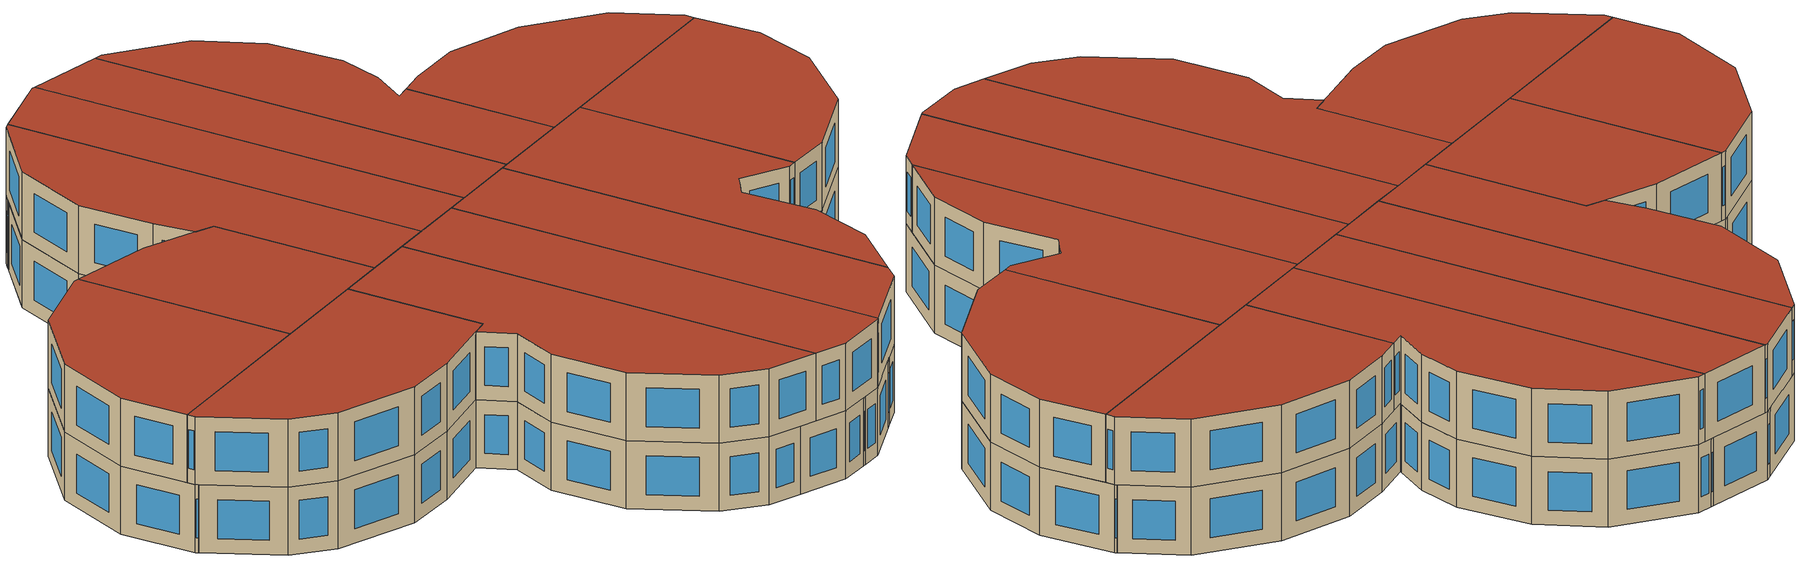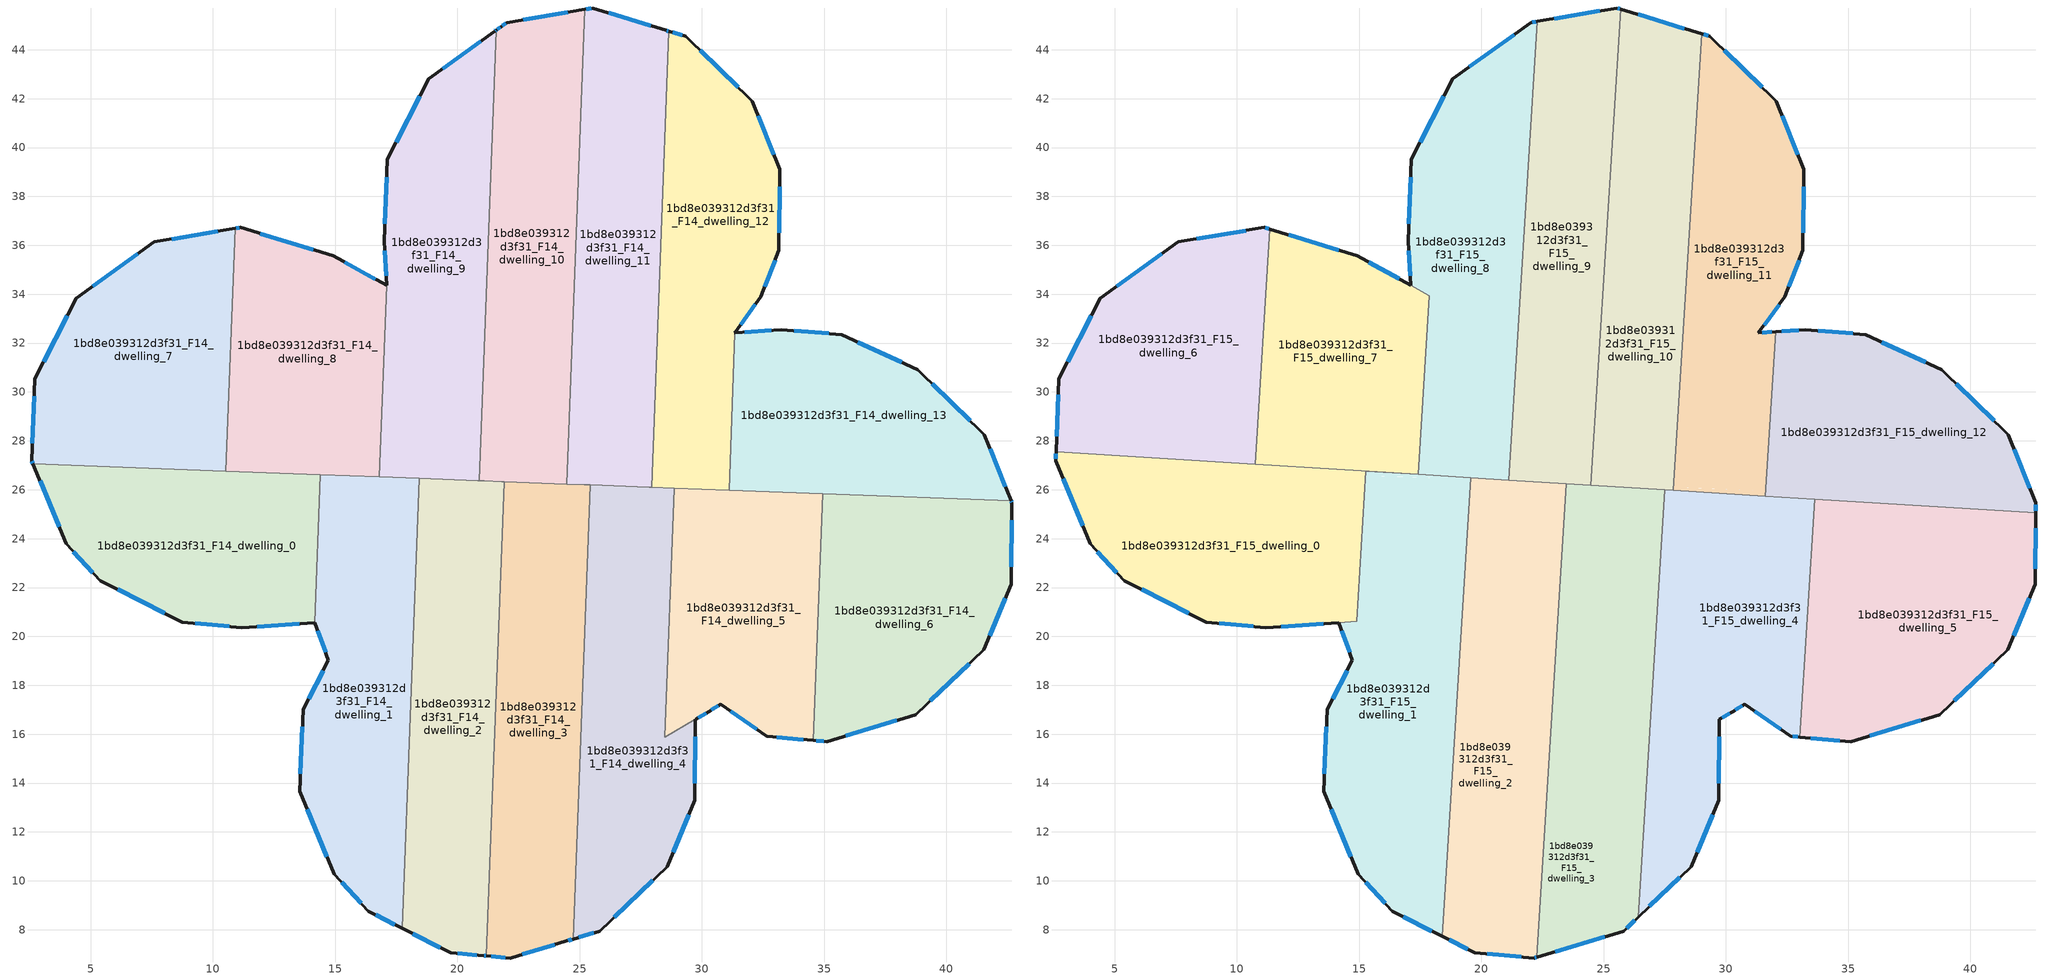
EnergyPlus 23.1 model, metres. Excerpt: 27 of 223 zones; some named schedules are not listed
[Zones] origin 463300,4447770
1bd8e039312d3f31_F14_dwelling_0
 floor to 1bd8e039312d3f31_F13_dwelling_0 (EU_floor_Construction): 14.39,26.62 14.16,20.57 11.18,20.36 8.75,20.58 5.39,22.29 4,23.79 2.64,27.06 z42
 wall outside (EU_wall_Construction): 2.64,27.06 4,23.79 5.39,22.29 8.75,20.58 11.18,20.36 14.16,20.57 z42:45
 wall to 1bd8e039312d3f31_F14_dwelling_7 (EU_wall_Construction): 10.53,26.76 2.64,27.06 z42:45
 wall to 1bd8e039312d3f31_F14_dwelling_1 (EU_wall_Construction): 14.16,20.57 14.39,26.62 z42:45
 wall to 1bd8e039312d3f31_F14_dwelling_8 (EU_wall_Construction): 14.39,26.62 10.53,26.76 z42:45
 window (EU_Window_Construction): 4.29,23.47 5.09,22.61 / 2.93,26.36 3.71,24.49 / 11.82,20.4 13.53,20.52 / 9.27,20.54 10.66,20.41 / 6.11,21.92 8.03,20.95 z42.64:44.36
1bd8e039312d3f31_F14_dwelling_1
 floor to 1bd8e039312d3f31_F13_dwelling_1 (EU_floor_Construction): 18.44,26.46 17.74,8.06 16.36,8.76 14.97,10.26 13.55,13.66 13.69,17.02 14.73,19.03 14.16,20.57 14.39,26.62 z42
 wall outside (EU_wall_Construction): 14.16,20.57 14.73,19.03 13.69,17.02 13.55,13.66 14.97,10.26 16.36,8.76 17.74,8.06 z42:45
 wall to 1bd8e039312d3f31_F14_dwelling_2 (EU_wall_Construction): 17.74,8.06 18.44,26.46 z42:45
 wall to 1bd8e039312d3f31_F14_dwelling_8 (EU_wall_Construction): 16.81,26.52 14.39,26.62 z42:45
 wall to 1bd8e039312d3f31_F14_dwelling_9 (EU_wall_Construction): 18.44,26.46 16.81,26.52 z42:45
 window (EU_Window_Construction): 14.28,20.24 14.61,19.36 / 16.66,8.61 17.45,8.21 / 15.27,9.94 16.06,9.08 / 13.85,12.93 14.66,10.99 / 13.66,16.3 13.58,14.38 / 14.5,18.6 13.91,17.45 z42.64:44.36
1bd8e039312d3f31_F14_dwelling_10
 floor to 1bd8e039312d3f31_F13_dwelling_10 (EU_floor_Construction): 25.21,45.65 24.47,26.23 21.09,26.36 20.89,26.37 21.59,44.8 21.79,44.95 22.02,45.12 z42
 wall outside (EU_wall_Construction): 25.21,45.65 22.02,45.12 21.79,44.95 21.59,44.8 z42:45
 wall to 1bd8e039312d3f31_F14_dwelling_11 (EU_wall_Construction): 24.47,26.23 25.21,45.65 z42:45
 wall to 1bd8e039312d3f31_F14_dwelling_9 (EU_wall_Construction): 21.59,44.8 20.89,26.37 z42:45
 wall to 1bd8e039312d3f31_F14_dwelling_3 (EU_wall_Construction): 21.92,26.33 24.47,26.23 z42:45
 wall to 1bd8e039312d3f31_F14_dwelling_2 (EU_wall_Construction): 20.89,26.37 21.09,26.36 21.82,26.33 21.92,26.33 z42:45
 window (EU_Window_Construction): 21.97,45.08 21.84,44.98 / 24.52,45.54 22.7,45.23 / 21.75,44.92 21.63,44.83 z42.64:44.36
 ceiling adiabatic (EU_roof_Construction): 24.47,26.23 25.21,45.65 22.29,45.16 21.12,26.4 20.89,26.41 22.59,26.31 21.92,26.33 21.87,26.33 z45
1bd8e039312d3f31_F14_dwelling_11
 floor to 1bd8e039312d3f31_F13_dwelling_11 (EU_floor_Construction): 28.55,44.79 28.65,44.76 27.95,26.1 27.85,26.11 24.47,26.23 25.21,45.65 25.54,45.71 z42
 wall outside (EU_wall_Construction): 28.65,44.76 28.55,44.79 25.54,45.71 25.21,45.65 z42:45
 wall to 1bd8e039312d3f31_F14_dwelling_12 (EU_wall_Construction): 27.95,26.1 28.65,44.76 z42:45
 wall to 1bd8e039312d3f31_F14_dwelling_4 (EU_wall_Construction): 25.43,26.2 27.85,26.11 27.95,26.1 z42:45
 wall to 1bd8e039312d3f31_F14_dwelling_3 (EU_wall_Construction): 24.47,26.23 25.18,26.21 25.43,26.2 z42:45
 window (EU_Window_Construction): 25.47,45.7 25.28,45.66 / 27.91,44.99 26.19,45.51 / 28.63,44.77 28.57,44.78 z42.64:44.36
1bd8e039312d3f31_F14_dwelling_12
 floor to 1bd8e039312d3f31_F13_dwelling_12 (EU_floor_Construction): 32.07,41.9 33.19,39.11 33.16,35.79 32.41,33.89 31.36,32.45 31.34,32.42 31.36,32.42 31.11,25.98 27.95,26.1 28.65,44.76 29.35,44.55 z42
 wall outside (EU_wall_Construction): 31.34,32.42 31.36,32.45 32.41,33.89 33.16,35.79 33.19,39.11 32.07,41.9 29.35,44.55 28.65,44.76 / 31.34,32.42 31.36,32.42 z42:45
 wall to 1bd8e039312d3f31_F14_dwelling_13 (EU_wall_Construction): 31.11,25.98 31.36,32.42 z42:45
 wall to 1bd8e039312d3f31_F14_dwelling_5 (EU_wall_Construction): 28.87,26.07 31.11,25.98 z42:45
 wall to 1bd8e039312d3f31_F14_dwelling_4 (EU_wall_Construction): 27.95,26.1 28.87,26.07 z42:45
 window (EU_Window_Construction): 32.57,34.3 33,35.38 / 31.58,32.76 32.19,33.58 / 29.2,44.59 28.8,44.71 / 31.49,42.47 29.93,43.98 / 32.95,39.71 32.31,41.31 / 33.16,36.5 33.18,38.4 z42.64:44.36
1bd8e039312d3f31_F14_dwelling_13
 floor to 1bd8e039312d3f31_F13_dwelling_13 (EU_floor_Construction): 38.84,30.9 41.57,28.26 42.65,25.55 31.11,25.98 31.36,32.42 33.25,32.55 35.72,32.35 z42
 wall outside (EU_wall_Construction): 42.65,25.55 41.57,28.26 38.84,30.9 35.72,32.35 33.25,32.55 31.36,32.42 z42:45
 wall to 1bd8e039312d3f31_F14_dwelling_6 (EU_wall_Construction): 34.94,25.84 42.65,25.55 z42:45
 wall to 1bd8e039312d3f31_F14_dwelling_5 (EU_wall_Construction): 31.11,25.98 34.94,25.84 z42:45
 window (EU_Window_Construction): 40.98,28.83 39.43,30.34 / 42.42,26.13 41.8,27.68 / 32.85,32.52 31.76,32.45 / 35.19,32.39 33.78,32.51 / 38.18,31.21 36.39,32.04 z42.64:44.36
1bd8e039312d3f31_F14_dwelling_2
 floor to 1bd8e039312d3f31_F13_dwelling_2 (EU_floor_Construction): 21.92,26.33 21.19,6.93 21.09,6.94 19.73,7.05 17.74,8.06 18.44,26.46 21.82,26.33 z42
 wall outside (EU_wall_Construction): 17.74,8.06 19.73,7.05 21.09,6.94 21.19,6.93 z42:45
 wall to 1bd8e039312d3f31_F14_dwelling_3 (EU_wall_Construction): 21.19,6.93 21.92,26.33 z42:45
 wall to 1bd8e039312d3f31_F14_dwelling_9 (EU_wall_Construction): 20.89,26.37 20.84,26.37 18.44,26.46 z42:45
 window (EU_Window_Construction): 20.02,7.03 20.8,6.96 / 18.17,7.84 19.3,7.27 / 21.11,6.93 21.17,6.93 z42.64:44.36
1bd8e039312d3f31_F14_dwelling_3
 floor to 1bd8e039312d3f31_F13_dwelling_3 (EU_floor_Construction): 25.43,26.2 24.73,7.62 24.48,7.54 22.16,6.84 21.19,6.93 21.92,26.33 25.18,26.21 z42
 wall outside (EU_wall_Construction): 21.19,6.93 22.16,6.84 24.48,7.54 24.73,7.62 z42:45
 wall to 1bd8e039312d3f31_F14_dwelling_4 (EU_wall_Construction): 24.73,7.62 25.43,26.2 z42:45
 window (EU_Window_Construction): 24.53,7.56 24.68,7.6 / 22.66,6.99 23.98,7.39 / 21.4,6.91 21.95,6.86 z42.64:44.36
1bd8e039312d3f31_F14_dwelling_4
 floor to 1bd8e039312d3f31_F13_dwelling_4 (EU_floor_Construction): 28.87,26.07 28.48,15.88 29.75,16.61 29.71,13.29 28.59,10.58 25.82,7.95 24.73,7.62 25.43,26.2 z42
 wall outside (EU_wall_Construction): 24.73,7.62 25.82,7.95 28.59,10.58 29.71,13.29 29.74,16.61 z42:45
 wall to 1bd8e039312d3f31_F14_dwelling_5 (EU_wall_Construction): 29.74,16.61 28.48,15.88 28.87,26.07 z42:45
 window (EU_Window_Construction): 29.72,14 29.73,15.9 / 28.83,11.16 29.47,12.71 / 26.41,8.51 28,10.02 / 24.97,7.69 25.59,7.88 z42.64:44.36
1bd8e039312d3f31_F14_dwelling_5
 floor to 1bd8e039312d3f31_F13_dwelling_5 (EU_floor_Construction): 34.94,25.84 34.56,15.74 32.66,15.92 30.78,17.22 30.29,16.93 29.75,16.61 28.48,15.88 28.87,26.07 z42
 wall outside (EU_wall_Construction): 29.75,16.61 30.29,16.93 30.78,17.22 32.66,15.92 34.56,15.74 z42:45
 wall to 1bd8e039312d3f31_F14_dwelling_6 (EU_wall_Construction): 34.56,15.74 34.94,25.84 z42:45
 window (EU_Window_Construction): 33.07,15.88 34.15,15.78 / 31.19,16.94 32.26,16.2 / 30.4,16.99 30.68,17.16 / 29.86,16.68 30.17,16.86 z42.64:44.36
1bd8e039312d3f31_F14_dwelling_6
 floor to 1bd8e039312d3f31_F13_dwelling_6 (EU_floor_Construction): 42.65,25.55 42.68,25.47 42.65,22.14 41.53,19.45 38.76,16.8 35.1,15.69 34.56,15.74 34.94,25.84 z42
 wall outside (EU_wall_Construction): 34.56,15.74 35.1,15.69 38.76,16.8 41.53,19.45 42.65,22.14 42.68,25.47 42.65,25.55 z42:45
 window (EU_Window_Construction): 41.77,20.02 42.41,21.56 / 39.35,17.36 40.94,18.88 / 35.89,15.93 37.98,16.56 / 34.68,15.73 34.99,15.7 / 42.68,25.48 42.66,25.53 / 42.66,22.85 42.68,24.75 z42.64:44.36
1bd8e039312d3f31_F14_dwelling_7
 floor to 1bd8e039312d3f31_F13_dwelling_7 (EU_floor_Construction): 10.91,36.7 10.53,26.76 2.64,27.06 2.58,27.18 2.71,30.54 4.4,33.83 7.6,36.14 z42
 wall outside (EU_wall_Construction): 10.91,36.7 7.6,36.14 4.4,33.83 2.71,30.54 2.58,27.18 2.64,27.06 z42:45
 wall to 1bd8e039312d3f31_F14_dwelling_8 (EU_wall_Construction): 10.53,26.76 10.91,36.7 z42:45
 window (EU_Window_Construction): 10.2,36.58 8.31,36.26 / 2.6,27.16 2.62,27.09 / 2.68,29.82 2.61,27.9 / 4.04,33.13 3.07,31.24 / 6.91,35.65 5.09,34.33 z42.64:44.36
1bd8e039312d3f31_F14_dwelling_8
 floor to 1bd8e039312d3f31_F13_dwelling_8 (EU_floor_Construction): 17.11,34.36 16.81,26.52 10.53,26.76 10.91,36.7 11.12,36.73 14.93,35.57 z42
 wall outside (EU_wall_Construction): 17.11,34.36 14.93,35.57 11.12,36.73 10.91,36.7 z42:45
 wall to 1bd8e039312d3f31_F14_dwelling_9 (EU_wall_Construction): 16.81,26.52 17.11,34.36 z42:45
 window (EU_Window_Construction): 11.07,36.72 10.95,36.7 / 14.11,35.82 11.93,36.48 / 16.64,34.62 15.39,35.31 z42.64:44.36
1bd8e039312d3f31_F14_dwelling_9
 floor to 1bd8e039312d3f31_F13_dwelling_9 (EU_floor_Construction): 21.59,44.8 20.89,26.37 20.84,26.37 16.81,26.52 17.11,34.36 17.01,36.16 17.13,39.51 18.83,42.81 21.53,44.76 z42
 wall outside (EU_wall_Construction): 21.59,44.8 21.53,44.76 18.83,42.81 17.13,39.51 17.01,36.16 17.11,34.36 z42:45
 window (EU_Window_Construction): 17.11,38.79 17.03,36.88 / 18.46,42.1 17.5,40.22 / 20.95,44.35 19.41,43.23 / 21.58,44.79 21.55,44.77 / 17.03,35.77 17.09,34.75 z42.64:44.36
1bd8e039312d3f31_F15_dwelling_0
 floor to 1bd8e039312d3f31_F14_dwelling_0 (EU_floor_Construction): 14.39,26.62 14.16,20.57 11.18,20.36 8.75,20.58 5.39,22.29 4,23.79 2.64,27.06 z45
 floor to 1bd8e039312d3f31_F14_dwelling_1 (EU_floor_Construction): 15.26,26.58 14.89,20.62 14.16,20.57 14.39,26.62 z45
 floor to 1bd8e039312d3f31_F14_dwelling_7 (EU_floor_Construction): 10.54,27.06 10.53,26.76 2.64,27.06 2.58,27.18 2.6,27.55 z45
 floor to 1bd8e039312d3f31_F14_dwelling_8 (EU_floor_Construction): 16.82,26.67 15.28,26.76 15.26,26.58 10.53,26.76 10.54,27.06 z45
 wall outside (EU_wall_Construction): 2.6,27.55 2.58,27.18 4,23.79 5.39,22.29 8.75,20.58 11.18,20.36 14.16,20.57 z45:48
 wall to 1bd8e039312d3f31_F15_dwelling_1 (EU_wall_Construction): 14.16,20.57 14.89,20.62 15.28,26.76 17.42,26.63 z45:48
 wall to 1bd8e039312d3f31_F15_dwelling_6 (EU_wall_Construction): 10.75,27.04 2.6,27.55 z45:48
 wall to 1bd8e039312d3f31_F15_dwelling_7 (EU_wall_Construction): 17.42,26.63 10.75,27.04 z45:48
 window (EU_Window_Construction): 11.82,20.4 13.52,20.52 / 9.27,20.54 10.66,20.41 / 6.11,21.92 8.03,20.95 / 4.29,23.47 5.09,22.61 / 2.89,26.46 3.69,24.52 / 2.6,27.47 2.59,27.26 z45.64:47.36
 roof outside (EU_roof_Construction): 14.89,20.62 15.28,26.76 17.42,26.63 2.6,27.55 2.58,27.18 4,23.79 5.39,22.29 8.75,20.58 11.18,20.36 z48
1bd8e039312d3f31_F15_dwelling_1
 floor to 1bd8e039312d3f31_F14_dwelling_1 (EU_floor_Construction): 18.44,26.46 17.74,8.06 16.36,8.76 14.97,10.26 13.55,13.66 13.69,17.02 14.73,19.03 14.16,20.57 14.89,20.62 15.26,26.58 z45
 floor to 1bd8e039312d3f31_F14_dwelling_2 (EU_floor_Construction): 19.56,26.42 18.4,7.73 17.74,8.06 18.44,26.46 z45
 floor to 1bd8e039312d3f31_F14_dwelling_9 (EU_floor_Construction): 19.57,26.49 19.56,26.42 16.81,26.52 16.82,26.67 z45
 floor to 1bd8e039312d3f31_F14_dwelling_8 (EU_floor_Construction): 16.82,26.67 16.81,26.52 15.26,26.58 15.28,26.76 z45
 wall outside (EU_wall_Construction): 14.16,20.57 14.73,19.03 13.69,17.02 13.55,13.66 14.97,10.26 16.36,8.76 18.4,7.73 z45:48
 wall to 1bd8e039312d3f31_F15_dwelling_2 (EU_wall_Construction): 18.4,7.73 19.57,26.49 z45:48
 wall to 1bd8e039312d3f31_F15_dwelling_8 (EU_wall_Construction): 19.57,26.49 17.42,26.63 z45:48
 window (EU_Window_Construction): 16.8,8.54 17.96,7.95 / 15.27,9.94 16.06,9.08 / 13.85,12.93 14.66,10.99 / 13.66,16.3 13.58,14.38 / 14.5,18.6 13.91,17.45 / 14.28,20.24 14.61,19.36 z45.64:47.36
 roof outside (EU_roof_Construction): 18.4,7.73 19.57,26.49 15.28,26.76 14.89,20.62 14.16,20.57 14.73,19.03 13.69,17.02 13.55,13.66 14.97,10.26 16.36,8.76 z48
1bd8e039312d3f31_F15_dwelling_10
 floor to 1bd8e039312d3f31_F14_dwelling_11 (EU_floor_Construction): 28.65,44.76 28.07,29.42 27.87,26.11 27.85,26.11 24.49,26.23 25.7,45.66 z45
 floor to 1bd8e039312d3f31_F14_dwelling_12 (EU_floor_Construction): 29.02,44.65 28.07,29.42 28.65,44.76 z45
 floor to 1bd8e039312d3f31_F14_dwelling_4 (EU_floor_Construction): 27.87,26.11 27.86,25.98 25.43,26.13 25.43,26.2 27.85,26.11 z45
 floor to 1bd8e039312d3f31_F14_dwelling_3 (EU_floor_Construction): 25.43,26.2 25.43,26.13 24.48,26.19 24.49,26.23 z45
 wall outside (EU_wall_Construction): 29.02,44.65 25.7,45.66 z45:48
 wall to 1bd8e039312d3f31_F15_dwelling_9 (EU_wall_Construction): 25.7,45.66 24.48,26.19 z45:48
 wall to 1bd8e039312d3f31_F15_dwelling_11 (EU_wall_Construction): 27.86,25.98 29.02,44.65 z45:48
 wall to 1bd8e039312d3f31_F15_dwelling_3 (EU_wall_Construction): 24.48,26.19 27.5,26 z45:48
 wall to 1bd8e039312d3f31_F15_dwelling_4 (EU_wall_Construction): 27.5,26 27.86,25.98 z45:48
 window (EU_Window_Construction): 28.31,44.86 26.41,45.44 z45.64:47.36
 roof outside (EU_roof_Construction): 27.86,25.98 29.02,44.65 25.7,45.66 24.48,26.19 z48
1bd8e039312d3f31_F15_dwelling_11
 floor to 1bd8e039312d3f31_F14_dwelling_12 (EU_floor_Construction): 32.07,41.9 33.19,39.11 33.16,35.79 32.41,33.89 31.36,32.45 31.34,32.42 31.36,32.42 31.11,25.98 27.95,26.1 28.07,29.42 29.02,44.65 29.35,44.55 z45
 floor to 1bd8e039312d3f31_F14_dwelling_11 (EU_floor_Construction): 28.07,29.42 27.95,26.1 27.87,26.11 z45
 floor to 1bd8e039312d3f31_F14_dwelling_13 (EU_floor_Construction): 32.04,32.46 31.63,25.96 31.11,25.98 31.36,32.42 z45
 floor to 1bd8e039312d3f31_F14_dwelling_4 (EU_floor_Construction): 28.87,26.07 28.86,25.92 27.86,25.98 27.87,26.11 27.93,26.1 z45
 floor to 1bd8e039312d3f31_F14_dwelling_5 (EU_floor_Construction): 31.63,25.96 31.62,25.74 28.86,25.92 28.87,26.07 z45
 wall outside (EU_wall_Construction): 32.04,32.46 31.34,32.42 32.41,33.89 33.16,35.79 33.19,39.11 32.07,41.9 29.35,44.55 29.02,44.65 z45:48
 wall to 1bd8e039312d3f31_F15_dwelling_12 (EU_wall_Construction): 31.62,25.74 32.04,32.46 z45:48
 wall to 1bd8e039312d3f31_F15_dwelling_4 (EU_wall_Construction): 27.86,25.98 31.62,25.74 z45:48
 window (EU_Window_Construction): 32.57,34.3 33,35.38 / 31.57,32.73 32.18,33.57 / 31.89,32.45 31.49,32.43 / 29.28,44.57 29.09,44.63 / 31.49,42.47 29.93,43.98 / 32.95,39.71 32.31,41.31 / 33.16,36.5 33.18,38.4 z45.64:47.36
 roof outside (EU_roof_Construction): 31.62,25.74 32.04,32.46 31.34,32.42 32.41,33.89 33.16,35.79 33.19,39.11 32.07,41.9 29.35,44.55 29.02,44.65 27.86,25.98 z48
1bd8e039312d3f31_F15_dwelling_12
 floor to 1bd8e039312d3f31_F14_dwelling_13 (EU_floor_Construction): 38.84,30.9 41.57,28.26 42.65,25.55 31.63,25.96 32.04,32.46 33.25,32.55 35.72,32.35 z45
 floor to 1bd8e039312d3f31_F14_dwelling_5 (EU_floor_Construction): 34.94,25.84 34.93,25.54 31.62,25.74 31.63,25.96 z45
 floor to 1bd8e039312d3f31_F14_dwelling_6 (EU_floor_Construction): 42.65,25.55 42.68,25.47 42.68,25.06 34.93,25.54 34.94,25.84 z45
 wall outside (EU_wall_Construction): 42.68,25.05 42.68,25.47 41.57,28.26 38.84,30.9 35.72,32.35 33.25,32.55 32.04,32.46 z45:48
 wall to 1bd8e039312d3f31_F15_dwelling_5 (EU_wall_Construction): 33.64,25.62 42.68,25.05 z45:48
 wall to 1bd8e039312d3f31_F15_dwelling_4 (EU_wall_Construction): 31.62,25.74 33.64,25.62 z45:48
 window (EU_Window_Construction): 40.98,28.83 39.43,30.34 / 42.44,26.07 41.8,27.66 / 42.68,25.14 42.68,25.38 / 32.99,32.53 32.3,32.48 / 35.19,32.39 33.78,32.51 / 38.18,31.21 36.39,32.04 z45.64:47.36
 roof outside (EU_roof_Construction): 42.68,25.05 42.68,25.47 41.57,28.26 38.84,30.9 35.72,32.35 33.25,32.55 32.04,32.46 31.62,25.74 z48
1bd8e039312d3f31_F15_dwelling_2
 floor to 1bd8e039312d3f31_F14_dwelling_2 (EU_floor_Construction): 21.92,26.33 21.19,6.93 21.09,6.94 19.73,7.05 18.4,7.73 19.56,26.42 21.82,26.33 z45
 floor to 1bd8e039312d3f31_F14_dwelling_3 (EU_floor_Construction): 23.46,26.25 22.26,6.87 22.16,6.84 21.19,6.93 21.92,26.33 22.59,26.31 z45
 floor to 1bd8e039312d3f31_F14_dwelling_9 (EU_floor_Construction): 20.89,26.41 20.89,26.37 20.84,26.37 19.56,26.42 19.57,26.49 z45
 floor to 1bd8e039312d3f31_F14_dwelling_10 (EU_floor_Construction): 22.59,26.31 21.92,26.33 21.87,26.33 21.09,26.36 20.89,26.37 20.89,26.41 z45
 wall outside (EU_wall_Construction): 18.4,7.73 19.73,7.05 22.16,6.84 22.26,6.87 z45:48
 wall to 1bd8e039312d3f31_F15_dwelling_3 (EU_wall_Construction): 22.26,6.87 23.46,26.25 z45:48
 wall to 1bd8e039312d3f31_F15_dwelling_9 (EU_wall_Construction): 23.46,26.25 21.12,26.4 z45:48
 wall to 1bd8e039312d3f31_F15_dwelling_8 (EU_wall_Construction): 21.12,26.4 19.57,26.49 z45:48
 window (EU_Window_Construction): 22.18,6.85 22.24,6.87 / 20.25,7.01 21.64,6.89 / 18.68,7.58 19.44,7.2 z45.64:47.36
 roof outside (EU_roof_Construction): 22.26,6.87 23.46,26.25 19.57,26.49 18.4,7.73 19.73,7.05 22.16,6.84 z48
1bd8e039312d3f31_F15_dwelling_3
 floor to 1bd8e039312d3f31_F14_dwelling_3 (EU_floor_Construction): 25.43,26.13 24.73,7.62 24.65,7.59 22.26,6.87 23.46,26.25 z45
 floor to 1bd8e039312d3f31_F14_dwelling_4 (EU_floor_Construction): 27.5,26 26.41,8.51 25.82,7.95 24.73,7.62 25.43,26.13 z45
 wall outside (EU_wall_Construction): 22.26,6.87 25.82,7.95 26.41,8.51 z45:48
 wall to 1bd8e039312d3f31_F15_dwelling_4 (EU_wall_Construction): 26.41,8.51 27.5,26 z45:48
 wall to 1bd8e039312d3f31_F15_dwelling_9 (EU_wall_Construction): 24.48,26.19 23.46,26.25 z45:48
 window (EU_Window_Construction): 25.94,8.07 26.28,8.39 / 23.02,7.1 25.06,7.72 z45.64:47.36
 roof outside (EU_roof_Construction): 26.41,8.51 27.5,26 23.46,26.25 22.26,6.87 25.82,7.95 z48
1bd8e039312d3f31_F15_dwelling_4
 floor to 1bd8e039312d3f31_F14_dwelling_4 (EU_floor_Construction): 28.86,25.92 28.48,15.88 29.74,16.61 29.71,13.29 28.59,10.58 26.41,8.51 27.5,26 z45
 floor to 1bd8e039312d3f31_F14_dwelling_5 (EU_floor_Construction): 33.64,25.62 33.03,15.88 32.66,15.92 30.78,17.22 30.29,16.93 29.74,16.61 28.48,15.88 28.86,25.92 z45
 wall outside (EU_wall_Construction): 26.41,8.51 28.59,10.58 29.71,13.29 29.74,16.61 30.29,16.93 30.78,17.22 32.66,15.92 33.03,15.88 z45:48
 wall to 1bd8e039312d3f31_F15_dwelling_5 (EU_wall_Construction): 33.03,15.88 33.64,25.62 z45:48
 window (EU_Window_Construction): 32.74,15.91 32.95,15.89 / 31.19,16.94 32.26,16.2 / 30.4,16.99 30.68,17.16 / 29.86,16.68 30.17,16.86 / 29.72,14 29.73,15.9 / 28.83,11.16 29.47,12.71 / 26.88,8.95 28.12,10.14 z45.64:47.36
 roof outside (EU_roof_Construction): 28.59,10.58 29.71,13.29 29.74,16.61 30.29,16.93 30.78,17.22 32.66,15.92 33.03,15.88 33.64,25.62 27.5,26 26.41,8.51 z48
1bd8e039312d3f31_F15_dwelling_5
 floor to 1bd8e039312d3f31_F14_dwelling_6 (EU_floor_Construction): 42.68,25.06 42.65,22.14 41.53,19.45 38.76,16.8 35.1,15.69 34.56,15.74 34.93,25.54 z45
 floor to 1bd8e039312d3f31_F14_dwelling_5 (EU_floor_Construction): 34.93,25.54 34.56,15.74 33.03,15.88 33.64,25.62 z45
 wall outside (EU_wall_Construction): 33.03,15.88 35.1,15.69 38.76,16.8 41.53,19.45 42.65,22.14 42.68,25.05 z45:48
 window (EU_Window_Construction): 39.35,17.36 40.94,18.88 / 35.89,15.93 37.98,16.56 / 33.48,15.84 34.66,15.73 / 42.66,22.76 42.67,24.43 / 41.77,20.02 42.41,21.56 z45.64:47.36
 roof outside (EU_roof_Construction): 41.53,19.45 42.65,22.14 42.68,25.05 33.64,25.62 33.03,15.88 35.1,15.69 38.76,16.8 z48
1bd8e039312d3f31_F15_dwelling_6
 floor to 1bd8e039312d3f31_F14_dwelling_7 (EU_floor_Construction): 10.91,36.7 10.54,27.06 2.6,27.55 2.71,30.54 4.4,33.83 7.6,36.14 z45
 floor to 1bd8e039312d3f31_F14_dwelling_8 (EU_floor_Construction): 11.34,36.66 10.75,27.04 10.54,27.06 10.91,36.7 11.12,36.73 z45
 wall outside (EU_wall_Construction): 11.34,36.66 11.12,36.73 7.6,36.14 4.4,33.83 2.71,30.54 2.6,27.55 z45:48
 wall to 1bd8e039312d3f31_F15_dwelling_7 (EU_wall_Construction): 10.75,27.04 11.34,36.66 z45:48
 window (EU_Window_Construction): 11.3,36.68 11.17,36.72 / 2.69,29.9 2.62,28.19 / 4.04,33.13 3.07,31.24 / 6.91,35.65 5.09,34.33 / 10.36,36.6 8.35,36.27 z45.64:47.36
 roof outside (EU_roof_Construction): 10.75,27.04 11.34,36.66 11.12,36.73 7.6,36.14 4.4,33.83 2.71,30.54 2.6,27.55 z48
1bd8e039312d3f31_F15_dwelling_7
 floor to 1bd8e039312d3f31_F14_dwelling_8 (EU_floor_Construction): 17.11,34.36 16.82,26.67 10.75,27.04 11.34,36.66 14.93,35.57 z45
 floor to 1bd8e039312d3f31_F14_dwelling_9 (EU_floor_Construction): 17.87,33.93 17.42,26.63 16.82,26.67 17.11,34.36 17.14,34.35 z45
 wall outside (EU_wall_Construction): 17.1,34.36 14.93,35.57 11.34,36.66 z45:48
 wall to 1bd8e039312d3f31_F15_dwelling_8 (EU_wall_Construction): 17.42,26.63 17.87,33.93 17.11,34.36 z45:48
 window (EU_Window_Construction): 14.16,35.8 12.11,36.43 / 16.64,34.62 15.39,35.31 z45.64:47.36
 roof outside (EU_roof_Construction): 17.42,26.63 17.87,33.93 17.11,34.36 14.93,35.57 11.34,36.66 10.75,27.04 z48
1bd8e039312d3f31_F15_dwelling_8
 floor to 1bd8e039312d3f31_F14_dwelling_9 (EU_floor_Construction): 21.59,44.8 20.89,26.41 17.42,26.63 17.87,33.94 17.11,34.36 17.01,36.16 17.13,39.51 18.83,42.81 z45
 floor to 1bd8e039312d3f31_F14_dwelling_10 (EU_floor_Construction): 22.29,45.16 21.12,26.4 20.89,26.41 21.59,44.8 21.74,44.91 21.79,44.95 22.02,45.12 z45
 wall outside (EU_wall_Construction): 22.29,45.16 22.02,45.12 18.83,42.81 17.13,39.51 17.01,36.16 17.11,34.36 z45:48
 wall to 1bd8e039312d3f31_F15_dwelling_9 (EU_wall_Construction): 21.12,26.4 22.29,45.16 z45:48
 window (EU_Window_Construction): 17.03,35.77 17.09,34.75 / 17.11,38.79 17.03,36.88 / 18.46,42.1 17.5,40.22 / 21.34,44.62 19.51,43.3 / 22.23,45.15 22.08,45.12 z45.64:47.36
 roof outside (EU_roof_Construction): 21.12,26.4 22.29,45.16 22.02,45.12 18.83,42.81 17.13,39.51 17.01,36.16 17.11,34.36 17.87,33.94 17.42,26.63 z48
1bd8e039312d3f31_F15_dwelling_9
 floor adiabatic (EU_floor_Construction): 25.21,45.65 24.47,26.23 22.61,26.3 21.12,26.4 22.29,45.16 z45
 floor to 1bd8e039312d3f31_F14_dwelling_11 (EU_floor_Construction): 25.7,45.66 24.49,26.23 24.47,26.23 25.21,45.65 25.54,45.71 z45
 floor to 1bd8e039312d3f31_F14_dwelling_3 (EU_floor_Construction): 24.49,26.23 24.48,26.19 22.61,26.3 z45
 wall outside (EU_wall_Construction): 25.7,45.66 25.54,45.71 22.29,45.16 z45:48
 window (EU_Window_Construction): 24.85,45.59 22.99,45.28 / 25.66,45.67 25.58,45.7 z45.64:47.36
 roof outside (EU_roof_Construction): 24.48,26.19 25.7,45.66 25.54,45.71 22.29,45.16 21.12,26.4 z48
[Building]
EU S2 Campaign: North Axis=0; Terrain=City; Solar Distribution=FullExterior
[Site:Location]
Yerevan-Zvartnots.Intl.AP: Latitude=40.15; Longitude=44.383; Time Zone=4; Elevation=854
[SizingPeriod:WeatherFileDays]
AnnualSizingPeriod: Begin Month=1; Begin Day of Month=1; End Month=12; End Day of Month=31; Day of Week for Start Day=Monday; Use Weather File Daylight Saving Period=No; Use Weather File Rain and Snow Indicators=No
[MATERIAL]
EU_InternalMass_Material: Roughness=MediumRough; Thickness=0.1; Conductivity=1; Density=1800; Specific Heat=900; Thermal Absorptance=0.9; Solar Absorptance=0.7; Visible Absorptance=0.7
[MATERIAL:NOMASS] Roughness=MediumRough; Thermal Absorptance=0.9; Solar Absorptance=0.7; Visible Absorptance=0.7
Name | Thermal Resistance
EU_wall_NoMass | 1.05043
EU_roof_NoMass | 1.45357
EU_floor_NoMass | 0.478065
[WINDOWMATERIAL:SIMPLEGLAZINGSYSTEM]
EU_Window_SimpleGlazing: UFactor=2.5566; Solar Heat Gain Coefficient=0.75; Visible Transmittance=0.75
[CONSTRUCTION]
EU_wall_Construction: EU_wall_NoMass
EU_roof_Construction: EU_roof_NoMass
EU_floor_Construction: EU_floor_NoMass
EU_Window_Construction: EU_Window_SimpleGlazing
EU_InternalMass_Construction: EU_InternalMass_Material
[ZONE] Type=1; Multiplier=1; Ceiling Height=autocalculate; Floor Area=autocalculate; Part of Total Floor Area=Yes
Name | Volume
1bd8e039312d3f31_F14_dwelling_0 | 181.796
1bd8e039312d3f31_F15_dwelling_0 | 208.948
1bd8e039312d3f31_F14_dwelling_1 | 205.826
1bd8e039312d3f31_F15_dwelling_1 | 243.256
1bd8e039312d3f31_F14_dwelling_10 | 204.914
1bd8e039312d3f31_F15_dwelling_10; 1bd8e039312d3f31_F14_dwelling_7 | 193.795
1bd8e039312d3f31_F14_dwelling_11 | 199.403
1bd8e039312d3f31_F15_dwelling_11 | 207.372
1bd8e039312d3f31_F14_dwelling_12 | 202.005
1bd8e039312d3f31_F15_dwelling_12 | 180.209
1bd8e039312d3f31_F14_dwelling_13 | 180.005
1bd8e039312d3f31_F14_dwelling_2 | 199.616
1bd8e039312d3f31_F15_dwelling_2 | 226.067
1bd8e039312d3f31_F14_dwelling_3 | 202.004
1bd8e039312d3f31_F15_dwelling_3 | 226.11
1bd8e039312d3f31_F14_dwelling_4 | 197.955
1bd8e039312d3f31_F15_dwelling_4 | 226.096
1bd8e039312d3f31_F14_dwelling_5 | 175.661
1bd8e039312d3f31_F15_dwelling_5 | 226.113
1bd8e039312d3f31_F14_dwelling_6 | 193.801
1bd8e039312d3f31_F15_dwelling_6 | 193.803
1bd8e039312d3f31_F15_dwelling_7 | 174.024
1bd8e039312d3f31_F14_dwelling_8 | 171.938
1bd8e039312d3f31_F15_dwelling_8 | 213.56
1bd8e039312d3f31_F14_dwelling_9 | 204.526
1bd8e039312d3f31_F15_dwelling_9 | 193.845
[INTERNALMASS] Construction=EU_InternalMass_Construction
Name | Zone or ZoneList | Surface Area
1bd8e039312d3f31_F14_dwelling_0_EU_InternalMass | 1bd8e039312d3f31_F14_dwelling_0 | 60.5986
1bd8e039312d3f31_F14_dwelling_1_EU_InternalMass | 1bd8e039312d3f31_F14_dwelling_1 | 68.609
1bd8e039312d3f31_F14_dwelling_2_EU_InternalMass | 1bd8e039312d3f31_F14_dwelling_2 | 66.5362
1bd8e039312d3f31_F14_dwelling_3_EU_InternalMass | 1bd8e039312d3f31_F14_dwelling_3 | 67.3366
1bd8e039312d3f31_F14_dwelling_4_EU_InternalMass | 1bd8e039312d3f31_F14_dwelling_4 | 65.9812
1bd8e039312d3f31_F14_dwelling_5_EU_InternalMass | 1bd8e039312d3f31_F14_dwelling_5 | 58.5502
1bd8e039312d3f31_F14_dwelling_6_EU_InternalMass | 1bd8e039312d3f31_F14_dwelling_6 | 64.6007
1bd8e039312d3f31_F14_dwelling_7_EU_InternalMass | 1bd8e039312d3f31_F14_dwelling_7 | 64.598
1bd8e039312d3f31_F14_dwelling_8_EU_InternalMass | 1bd8e039312d3f31_F14_dwelling_8 | 57.3126
1bd8e039312d3f31_F14_dwelling_9_EU_InternalMass | 1bd8e039312d3f31_F14_dwelling_9 | 68.1802
1bd8e039312d3f31_F14_dwelling_10_EU_InternalMass | 1bd8e039312d3f31_F14_dwelling_10 | 68.301
1bd8e039312d3f31_F14_dwelling_11_EU_InternalMass | 1bd8e039312d3f31_F14_dwelling_11 | 66.468
1bd8e039312d3f31_F14_dwelling_12_EU_InternalMass | 1bd8e039312d3f31_F14_dwelling_12 | 67.3366
1bd8e039312d3f31_F14_dwelling_13_EU_InternalMass | 1bd8e039312d3f31_F14_dwelling_13 | 60.0019
1bd8e039312d3f31_F15_dwelling_0_EU_InternalMass | 1bd8e039312d3f31_F15_dwelling_0 | 69.655
1bd8e039312d3f31_F15_dwelling_1_EU_InternalMass | 1bd8e039312d3f31_F15_dwelling_1 | 81.0859
1bd8e039312d3f31_F15_dwelling_2_EU_InternalMass | 1bd8e039312d3f31_F15_dwelling_2 | 75.3558
1bd8e039312d3f31_F15_dwelling_3_EU_InternalMass | 1bd8e039312d3f31_F15_dwelling_3 | 75.3699
1bd8e039312d3f31_F15_dwelling_4_EU_InternalMass | 1bd8e039312d3f31_F15_dwelling_4 | 75.3655
1bd8e039312d3f31_F15_dwelling_5_EU_InternalMass | 1bd8e039312d3f31_F15_dwelling_5 | 75.371
1bd8e039312d3f31_F15_dwelling_6_EU_InternalMass | 1bd8e039312d3f31_F15_dwelling_6 | 64.6011
1bd8e039312d3f31_F15_dwelling_7_EU_InternalMass | 1bd8e039312d3f31_F15_dwelling_7 | 58.01
1bd8e039312d3f31_F15_dwelling_8_EU_InternalMass | 1bd8e039312d3f31_F15_dwelling_8 | 71.1865
1bd8e039312d3f31_F15_dwelling_9_EU_InternalMass | 1bd8e039312d3f31_F15_dwelling_9 | 64.615
1bd8e039312d3f31_F15_dwelling_10_EU_InternalMass | 1bd8e039312d3f31_F15_dwelling_10 | 64.5981
1bd8e039312d3f31_F15_dwelling_11_EU_InternalMass | 1bd8e039312d3f31_F15_dwelling_11 | 69.1241
1bd8e039312d3f31_F15_dwelling_12_EU_InternalMass | 1bd8e039312d3f31_F15_dwelling_12 | 60.0697
[OTHEREQUIPMENT] Fuel Type=Electricity; Design Level Calculation Method=Watts/Area; Power per Zone Floor Area=1; Fraction Latent=0; Fraction Radiant=0; Fraction Lost=0; Carbon Dioxide Generation Rate=0; EndUse Subcategory=EU_Step8_InternalGains
Name | Zone or ZoneList or Space or SpaceList | Schedule
EU_Step8_InternalGain_1bd8e039312d3f31_F14_dwelling_0_f000 | 1bd8e039312d3f31_F14_dwelling_0 | EU_Step8_GainSchedule_1bd8e039312d3f31_F14_dwelling_0_f000
EU_Step8_InternalGain_1bd8e039312d3f31_F14_dwelling_1_f000 | 1bd8e039312d3f31_F14_dwelling_1 | EU_Step8_GainSchedule_1bd8e039312d3f31_F14_dwelling_1_f000
EU_Step8_InternalGain_1bd8e039312d3f31_F14_dwelling_2_f000 | 1bd8e039312d3f31_F14_dwelling_2 | EU_Step8_GainSchedule_1bd8e039312d3f31_F14_dwelling_2_f000
EU_Step8_InternalGain_1bd8e039312d3f31_F14_dwelling_3_f000 | 1bd8e039312d3f31_F14_dwelling_3 | EU_Step8_GainSchedule_1bd8e039312d3f31_F14_dwelling_3_f000
EU_Step8_InternalGain_1bd8e039312d3f31_F14_dwelling_4_f000 | 1bd8e039312d3f31_F14_dwelling_4 | EU_Step8_GainSchedule_1bd8e039312d3f31_F14_dwelling_4_f000
EU_Step8_InternalGain_1bd8e039312d3f31_F14_dwelling_5_f000 | 1bd8e039312d3f31_F14_dwelling_5 | EU_Step8_GainSchedule_1bd8e039312d3f31_F14_dwelling_5_f000
EU_Step8_InternalGain_1bd8e039312d3f31_F14_dwelling_6_f000 | 1bd8e039312d3f31_F14_dwelling_6 | EU_Step8_GainSchedule_1bd8e039312d3f31_F14_dwelling_6_f000
EU_Step8_InternalGain_1bd8e039312d3f31_F14_dwelling_7_f000 | 1bd8e039312d3f31_F14_dwelling_7 | EU_Step8_GainSchedule_1bd8e039312d3f31_F14_dwelling_7_f000
EU_Step8_InternalGain_1bd8e039312d3f31_F14_dwelling_8_f000 | 1bd8e039312d3f31_F14_dwelling_8 | EU_Step8_GainSchedule_1bd8e039312d3f31_F14_dwelling_8_f000
EU_Step8_InternalGain_1bd8e039312d3f31_F14_dwelling_9_f000 | 1bd8e039312d3f31_F14_dwelling_9 | EU_Step8_GainSchedule_1bd8e039312d3f31_F14_dwelling_9_f000
EU_Step8_InternalGain_1bd8e039312d3f31_F14_dwelling_10_f000 | 1bd8e039312d3f31_F14_dwelling_10 | EU_Step8_GainSchedule_1bd8e039312d3f31_F14_dwelling_10_f000
EU_Step8_InternalGain_1bd8e039312d3f31_F14_dwelling_11_f000 | 1bd8e039312d3f31_F14_dwelling_11 | EU_Step8_GainSchedule_1bd8e039312d3f31_F14_dwelling_11_f000
EU_Step8_InternalGain_1bd8e039312d3f31_F14_dwelling_12_f000 | 1bd8e039312d3f31_F14_dwelling_12 | EU_Step8_GainSchedule_1bd8e039312d3f31_F14_dwelling_12_f000
EU_Step8_InternalGain_1bd8e039312d3f31_F14_dwelling_13_f000 | 1bd8e039312d3f31_F14_dwelling_13 | EU_Step8_GainSchedule_1bd8e039312d3f31_F14_dwelling_13_f000
EU_Step8_InternalGain_1bd8e039312d3f31_F15_dwelling_0_f000 | 1bd8e039312d3f31_F15_dwelling_0 | EU_Step8_GainSchedule_1bd8e039312d3f31_F15_dwelling_0_f000
EU_Step8_InternalGain_1bd8e039312d3f31_F15_dwelling_1_f000 | 1bd8e039312d3f31_F15_dwelling_1 | EU_Step8_GainSchedule_1bd8e039312d3f31_F15_dwelling_1_f000
EU_Step8_InternalGain_1bd8e039312d3f31_F15_dwelling_2_f000 | 1bd8e039312d3f31_F15_dwelling_2 | EU_Step8_GainSchedule_1bd8e039312d3f31_F15_dwelling_2_f000
EU_Step8_InternalGain_1bd8e039312d3f31_F15_dwelling_3_f000 | 1bd8e039312d3f31_F15_dwelling_3 | EU_Step8_GainSchedule_1bd8e039312d3f31_F15_dwelling_3_f000
EU_Step8_InternalGain_1bd8e039312d3f31_F15_dwelling_4_f000 | 1bd8e039312d3f31_F15_dwelling_4 | EU_Step8_GainSchedule_1bd8e039312d3f31_F15_dwelling_4_f000
EU_Step8_InternalGain_1bd8e039312d3f31_F15_dwelling_5_f000 | 1bd8e039312d3f31_F15_dwelling_5 | EU_Step8_GainSchedule_1bd8e039312d3f31_F15_dwelling_5_f000
EU_Step8_InternalGain_1bd8e039312d3f31_F15_dwelling_6_f000 | 1bd8e039312d3f31_F15_dwelling_6 | EU_Step8_GainSchedule_1bd8e039312d3f31_F15_dwelling_6_f000
EU_Step8_InternalGain_1bd8e039312d3f31_F15_dwelling_7_f000 | 1bd8e039312d3f31_F15_dwelling_7 | EU_Step8_GainSchedule_1bd8e039312d3f31_F15_dwelling_7_f000
EU_Step8_InternalGain_1bd8e039312d3f31_F15_dwelling_8_f000 | 1bd8e039312d3f31_F15_dwelling_8 | EU_Step8_GainSchedule_1bd8e039312d3f31_F15_dwelling_8_f000
EU_Step8_InternalGain_1bd8e039312d3f31_F15_dwelling_9_f000 | 1bd8e039312d3f31_F15_dwelling_9 | EU_Step8_GainSchedule_1bd8e039312d3f31_F15_dwelling_9_f000
EU_Step8_InternalGain_1bd8e039312d3f31_F15_dwelling_10_f000 | 1bd8e039312d3f31_F15_dwelling_10 | EU_Step8_GainSchedule_1bd8e039312d3f31_F15_dwelling_10_f000
EU_Step8_InternalGain_1bd8e039312d3f31_F15_dwelling_11_f000 | 1bd8e039312d3f31_F15_dwelling_11 | EU_Step8_GainSchedule_1bd8e039312d3f31_F15_dwelling_11_f000
EU_Step8_InternalGain_1bd8e039312d3f31_F15_dwelling_12_f000 | 1bd8e039312d3f31_F15_dwelling_12 | EU_Step8_GainSchedule_1bd8e039312d3f31_F15_dwelling_12_f000
[ZONEVENTILATION:DESIGNFLOWRATE] Schedule=EU_AlwaysOn; Design Flow Rate Calculation Method=AirChanges/Hour; Air Changes per Hour=0.557805; Ventilation Type=Natural; Fan Pressure Rise=0; Fan Total Efficiency=1; Constant Term Coefficient=1; Temperature Term Coefficient=0; Velocity Term Coefficient=0; Velocity Squared Term Coefficient=0; Minimum Indoor Temperature=-100; Maximum Indoor Temperature=100; Delta Temperature=-100; Minimum Outdoor Temperature=-100; Maximum Outdoor Temperature=100; Maximum Wind Speed=40
Name | Zone or ZoneList or Space or SpaceList
EU_ConstantAir_1bd8e039312d3f31_F14_dwelling_0 | 1bd8e039312d3f31_F14_dwelling_0
EU_ConstantAir_1bd8e039312d3f31_F14_dwelling_1 | 1bd8e039312d3f31_F14_dwelling_1
EU_ConstantAir_1bd8e039312d3f31_F14_dwelling_2 | 1bd8e039312d3f31_F14_dwelling_2
EU_ConstantAir_1bd8e039312d3f31_F14_dwelling_3 | 1bd8e039312d3f31_F14_dwelling_3
EU_ConstantAir_1bd8e039312d3f31_F14_dwelling_4 | 1bd8e039312d3f31_F14_dwelling_4
EU_ConstantAir_1bd8e039312d3f31_F14_dwelling_5 | 1bd8e039312d3f31_F14_dwelling_5
EU_ConstantAir_1bd8e039312d3f31_F14_dwelling_6 | 1bd8e039312d3f31_F14_dwelling_6
EU_ConstantAir_1bd8e039312d3f31_F14_dwelling_7 | 1bd8e039312d3f31_F14_dwelling_7
EU_ConstantAir_1bd8e039312d3f31_F14_dwelling_8 | 1bd8e039312d3f31_F14_dwelling_8
EU_ConstantAir_1bd8e039312d3f31_F14_dwelling_9 | 1bd8e039312d3f31_F14_dwelling_9
EU_ConstantAir_1bd8e039312d3f31_F14_dwelling_10 | 1bd8e039312d3f31_F14_dwelling_10
EU_ConstantAir_1bd8e039312d3f31_F14_dwelling_11 | 1bd8e039312d3f31_F14_dwelling_11
EU_ConstantAir_1bd8e039312d3f31_F14_dwelling_12 | 1bd8e039312d3f31_F14_dwelling_12
EU_ConstantAir_1bd8e039312d3f31_F14_dwelling_13 | 1bd8e039312d3f31_F14_dwelling_13
EU_ConstantAir_1bd8e039312d3f31_F15_dwelling_0 | 1bd8e039312d3f31_F15_dwelling_0
EU_ConstantAir_1bd8e039312d3f31_F15_dwelling_1 | 1bd8e039312d3f31_F15_dwelling_1
EU_ConstantAir_1bd8e039312d3f31_F15_dwelling_2 | 1bd8e039312d3f31_F15_dwelling_2
EU_ConstantAir_1bd8e039312d3f31_F15_dwelling_3 | 1bd8e039312d3f31_F15_dwelling_3
EU_ConstantAir_1bd8e039312d3f31_F15_dwelling_4 | 1bd8e039312d3f31_F15_dwelling_4
EU_ConstantAir_1bd8e039312d3f31_F15_dwelling_5 | 1bd8e039312d3f31_F15_dwelling_5
EU_ConstantAir_1bd8e039312d3f31_F15_dwelling_6 | 1bd8e039312d3f31_F15_dwelling_6
EU_ConstantAir_1bd8e039312d3f31_F15_dwelling_7 | 1bd8e039312d3f31_F15_dwelling_7
EU_ConstantAir_1bd8e039312d3f31_F15_dwelling_8 | 1bd8e039312d3f31_F15_dwelling_8
EU_ConstantAir_1bd8e039312d3f31_F15_dwelling_9 | 1bd8e039312d3f31_F15_dwelling_9
EU_ConstantAir_1bd8e039312d3f31_F15_dwelling_10 | 1bd8e039312d3f31_F15_dwelling_10
EU_ConstantAir_1bd8e039312d3f31_F15_dwelling_11 | 1bd8e039312d3f31_F15_dwelling_11
EU_ConstantAir_1bd8e039312d3f31_F15_dwelling_12 | 1bd8e039312d3f31_F15_dwelling_12
[HVACTEMPLATE:ZONE:IDEALLOADSAIRSYSTEM] System Availability Schedule=EU_AlwaysOn; Maximum Heating Supply Air Temperature=50; Minimum Cooling Supply Air Temperature=13; Maximum Heating Supply Air Humidity Ratio=0.0156; Minimum Cooling Supply Air Humidity Ratio=0.0077; Heating Limit=NoLimit; Cooling Limit=NoLimit; Heating Availability Schedule=EU_AlwaysOn; Cooling Availability Schedule=EU_CoolingOff; Dehumidification Control Type=ConstantSensibleHeatRatio; Cooling Sensible Heat Ratio=0.7; Dehumidification Setpoint=60; Humidification Control Type=None; Humidification Setpoint=30; Outdoor Air Method=None; Outdoor Air Flow Rate per Person=0.00944; Outdoor Air Flow Rate per Zone Floor Area=0; Outdoor Air Flow Rate per Zone=0; Demand Controlled Ventilation Type=None; Outdoor Air Economizer Type=NoEconomizer; Heat Recovery Type=None; Sensible Heat Recovery Effectiveness=0.7; Latent Heat Recovery Effectiveness=0.65
Name | Template Thermostat
1bd8e039312d3f31_F14_dwelling_0 | EU_HeatOnly_1bd8e039312d3f31_F14_dwelling_0
1bd8e039312d3f31_F14_dwelling_1 | EU_HeatOnly_1bd8e039312d3f31_F14_dwelling_1
1bd8e039312d3f31_F14_dwelling_2 | EU_HeatOnly_1bd8e039312d3f31_F14_dwelling_2
1bd8e039312d3f31_F14_dwelling_3 | EU_HeatOnly_1bd8e039312d3f31_F14_dwelling_3
1bd8e039312d3f31_F14_dwelling_4 | EU_HeatOnly_1bd8e039312d3f31_F14_dwelling_4
1bd8e039312d3f31_F14_dwelling_5 | EU_HeatOnly_1bd8e039312d3f31_F14_dwelling_5
1bd8e039312d3f31_F14_dwelling_6 | EU_HeatOnly_1bd8e039312d3f31_F14_dwelling_6
1bd8e039312d3f31_F14_dwelling_7 | EU_HeatOnly_1bd8e039312d3f31_F14_dwelling_7
1bd8e039312d3f31_F14_dwelling_8 | EU_HeatOnly_1bd8e039312d3f31_F14_dwelling_8
1bd8e039312d3f31_F14_dwelling_9 | EU_HeatOnly_1bd8e039312d3f31_F14_dwelling_9
1bd8e039312d3f31_F14_dwelling_10 | EU_HeatOnly_1bd8e039312d3f31_F14_dwelling_10
1bd8e039312d3f31_F14_dwelling_11 | EU_HeatOnly_1bd8e039312d3f31_F14_dwelling_11
1bd8e039312d3f31_F14_dwelling_12 | EU_HeatOnly_1bd8e039312d3f31_F14_dwelling_12
1bd8e039312d3f31_F14_dwelling_13 | EU_HeatOnly_1bd8e039312d3f31_F14_dwelling_13
1bd8e039312d3f31_F15_dwelling_0 | EU_HeatOnly_1bd8e039312d3f31_F15_dwelling_0
1bd8e039312d3f31_F15_dwelling_1 | EU_HeatOnly_1bd8e039312d3f31_F15_dwelling_1
1bd8e039312d3f31_F15_dwelling_2 | EU_HeatOnly_1bd8e039312d3f31_F15_dwelling_2
1bd8e039312d3f31_F15_dwelling_3 | EU_HeatOnly_1bd8e039312d3f31_F15_dwelling_3
1bd8e039312d3f31_F15_dwelling_4 | EU_HeatOnly_1bd8e039312d3f31_F15_dwelling_4
1bd8e039312d3f31_F15_dwelling_5 | EU_HeatOnly_1bd8e039312d3f31_F15_dwelling_5
1bd8e039312d3f31_F15_dwelling_6 | EU_HeatOnly_1bd8e039312d3f31_F15_dwelling_6
1bd8e039312d3f31_F15_dwelling_7 | EU_HeatOnly_1bd8e039312d3f31_F15_dwelling_7
1bd8e039312d3f31_F15_dwelling_8 | EU_HeatOnly_1bd8e039312d3f31_F15_dwelling_8
1bd8e039312d3f31_F15_dwelling_9 | EU_HeatOnly_1bd8e039312d3f31_F15_dwelling_9
1bd8e039312d3f31_F15_dwelling_10 | EU_HeatOnly_1bd8e039312d3f31_F15_dwelling_10
1bd8e039312d3f31_F15_dwelling_11 | EU_HeatOnly_1bd8e039312d3f31_F15_dwelling_11
1bd8e039312d3f31_F15_dwelling_12 | EU_HeatOnly_1bd8e039312d3f31_F15_dwelling_12
[SIZING:ZONE] Zone Cooling Design Supply Air Temperature Input Method=SupplyAirTemperature; Zone Cooling Design Supply Air Temperature=13; Zone Heating Design Supply Air Temperature Input Method=SupplyAirTemperature; Zone Heating Design Supply Air Temperature=50; Zone Cooling Design Supply Air Humidity Ratio=0.008; Zone Heating Design Supply Air Humidity Ratio=0.008; Cooling Design Air Flow Method=DesignDay; Cooling Design Air Flow Rate=0; Cooling Minimum Air Flow per Zone Floor Area=0.000762; Cooling Minimum Air Flow=0; Cooling Minimum Air Flow Fraction=0.2; Heating Design Air Flow Method=DesignDay; Heating Design Air Flow Rate=0; Heating Maximum Air Flow per Zone Floor Area=0.002032; Heating Maximum Air Flow=0.141576; Heating Maximum Air Flow Fraction=0.3; Account for Dedicated Outdoor Air System=No; Dedicated Outdoor Air System Control Strategy=NeutralSupplyAir; Dedicated Outdoor Air Low Setpoint Temperature for Design=autosize; Dedicated Outdoor Air High Setpoint Temperature for Design=autosize; Zone Load Sizing Method=Sensible Load Only No Latent Load; Zone Latent Cooling Design Supply Air Humidity Ratio Input Method=HumidityRatioDifference; Zone Cooling Design Supply Air Humidity Ratio Difference=0.005; Zone Latent Heating Design Supply Air Humidity Ratio Input Method=HumidityRatioDifference; Zone Humidification Design Supply Air Humidity Ratio Difference=0.005
1bd8e039312d3f31_F14_dwelling_0; 1bd8e039312d3f31_F14_dwelling_1; 1bd8e039312d3f31_F14_dwelling_2; 1bd8e039312d3f31_F14_dwelling_3; 1bd8e039312d3f31_F14_dwelling_4; 1bd8e039312d3f31_F14_dwelling_5; 1bd8e039312d3f31_F14_dwelling_6; 1bd8e039312d3f31_F14_dwelling_7; 1bd8e039312d3f31_F14_dwelling_8; 1bd8e039312d3f31_F14_dwelling_9; 1bd8e039312d3f31_F14_dwelling_10; 1bd8e039312d3f31_F14_dwelling_11; 1bd8e039312d3f31_F14_dwelling_12; 1bd8e039312d3f31_F14_dwelling_13; 1bd8e039312d3f31_F15_dwelling_0; 1bd8e039312d3f31_F15_dwelling_1; 1bd8e039312d3f31_F15_dwelling_2; 1bd8e039312d3f31_F15_dwelling_3; 1bd8e039312d3f31_F15_dwelling_4; 1bd8e039312d3f31_F15_dwelling_5; 1bd8e039312d3f31_F15_dwelling_6; 1bd8e039312d3f31_F15_dwelling_7; 1bd8e039312d3f31_F15_dwelling_8; 1bd8e039312d3f31_F15_dwelling_9; 1bd8e039312d3f31_F15_dwelling_10; 1bd8e039312d3f31_F15_dwelling_11; 1bd8e039312d3f31_F15_dwelling_12
[SCHEDULE:FILE] Column Number=1; Rows to Skip at Top=0; Number of Hours of Data=8760; Column Separator=Comma; Interpolate to Timestep=No; Minutes per Item=60; Adjust Schedule for Daylight Savings=Yes
Name | File
EU_Step8_GainSchedule_1bd8e039312d3f31_F14_dwelling_0_f000 | ../../schedules/1bd8e039312d3f31/1bd8e039312d3f31_F14_dwelling_0_f000_gain.csv
EU_Step8_GainSchedule_1bd8e039312d3f31_F14_dwelling_1_f000 | ../../schedules/1bd8e039312d3f31/1bd8e039312d3f31_F14_dwelling_1_f000_gain.csv
EU_Step8_GainSchedule_1bd8e039312d3f31_F14_dwelling_2_f000 | ../../schedules/1bd8e039312d3f31/1bd8e039312d3f31_F14_dwelling_2_f000_gain.csv
EU_Step8_GainSchedule_1bd8e039312d3f31_F14_dwelling_3_f000 | ../../schedules/1bd8e039312d3f31/1bd8e039312d3f31_F14_dwelling_3_f000_gain.csv
EU_Step8_GainSchedule_1bd8e039312d3f31_F14_dwelling_4_f000 | ../../schedules/1bd8e039312d3f31/1bd8e039312d3f31_F14_dwelling_4_f000_gain.csv
EU_Step8_GainSchedule_1bd8e039312d3f31_F14_dwelling_5_f000 | ../../schedules/1bd8e039312d3f31/1bd8e039312d3f31_F14_dwelling_5_f000_gain.csv
EU_Step8_GainSchedule_1bd8e039312d3f31_F14_dwelling_6_f000 | ../../schedules/1bd8e039312d3f31/1bd8e039312d3f31_F14_dwelling_6_f000_gain.csv
EU_Step8_GainSchedule_1bd8e039312d3f31_F14_dwelling_7_f000 | ../../schedules/1bd8e039312d3f31/1bd8e039312d3f31_F14_dwelling_7_f000_gain.csv
EU_Step8_GainSchedule_1bd8e039312d3f31_F14_dwelling_8_f000 | ../../schedules/1bd8e039312d3f31/1bd8e039312d3f31_F14_dwelling_8_f000_gain.csv
